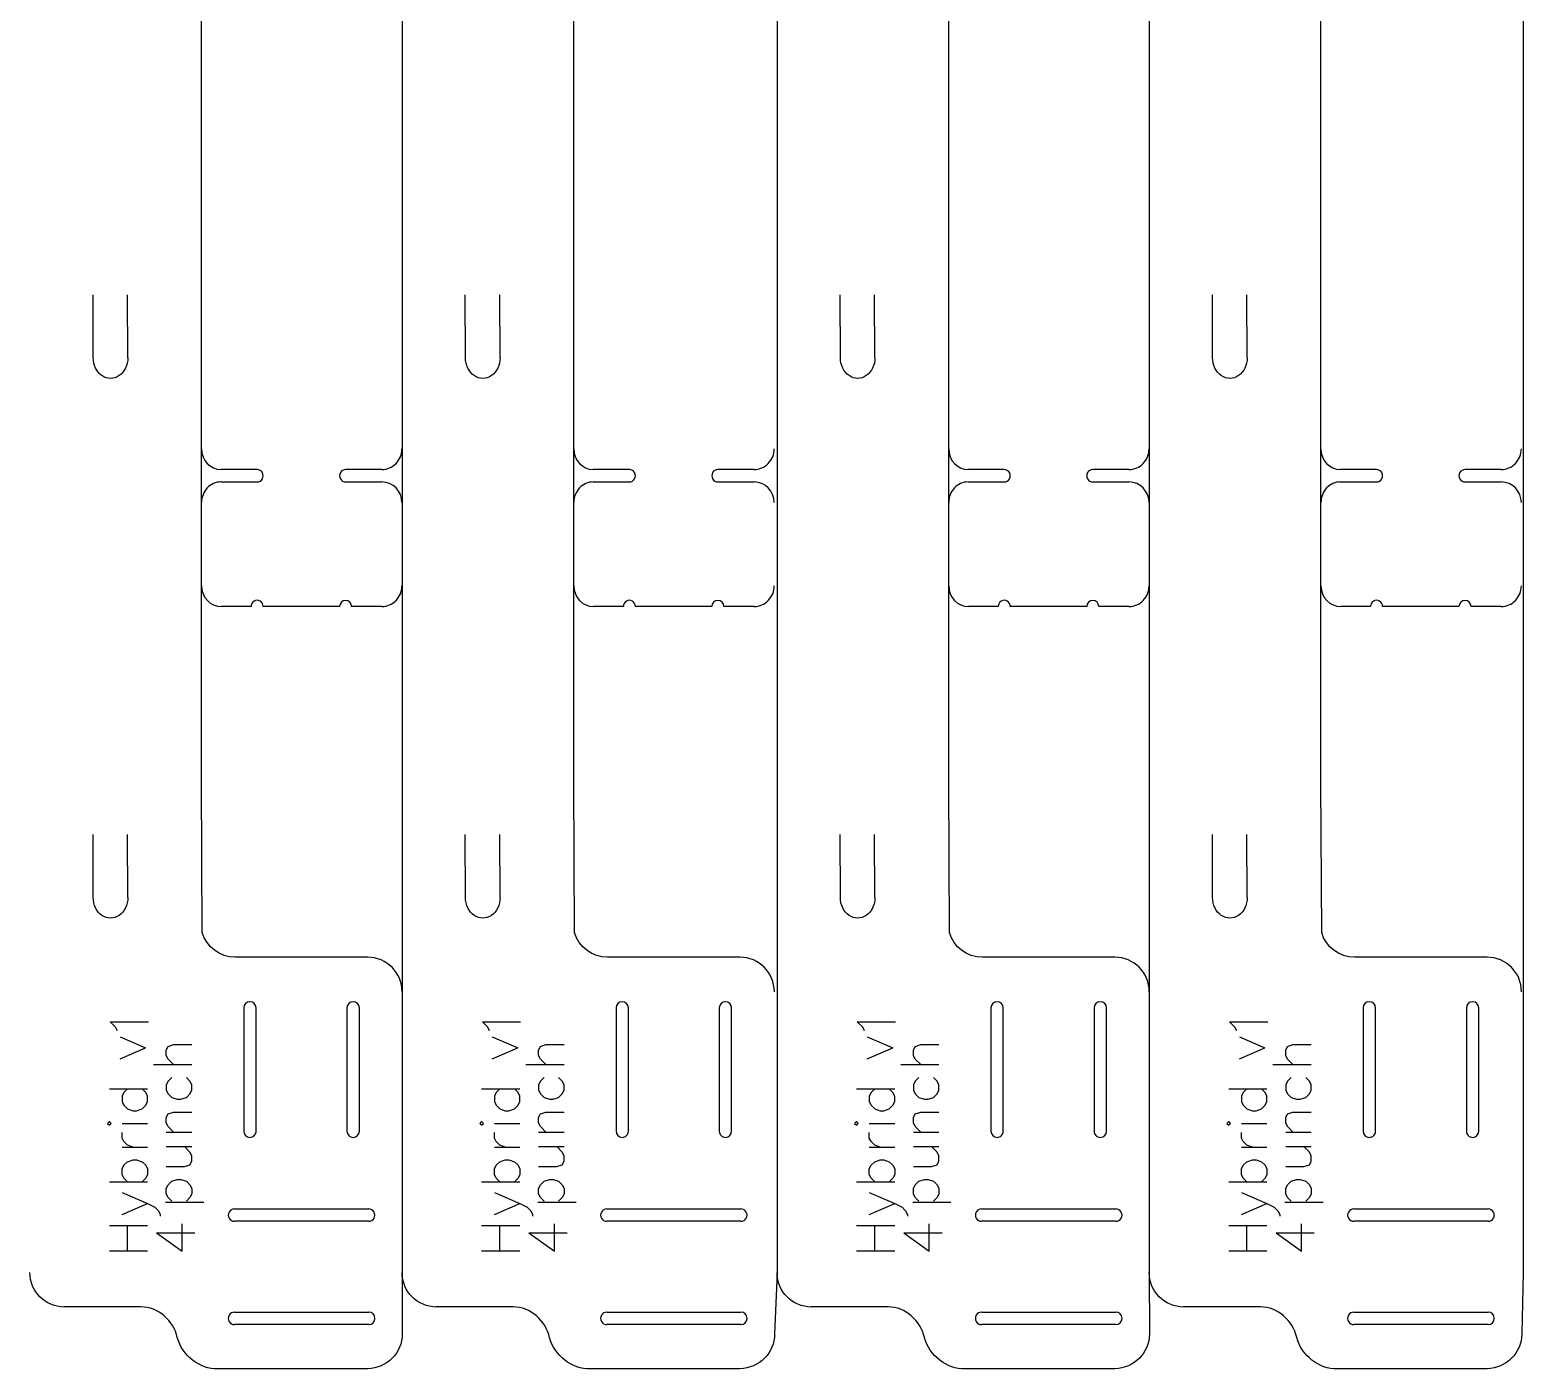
# Model space of a CAD drawing. Extents: x 7 to 1091, y 28 to 643.
# Drawn here: x 549.2 to 766.1, y 253.7 to 448.2 of the extents above; entities that cross this region are included whole.
import ezdxf

# ---------------------------------------------------------------- set-up
doc = ezdxf.new("R2010")
doc.units = 0
doc.layers.add('Layer_1', color=7, linetype='CONTINUOUS')

msp = doc.modelspace()

# ---------------------------------------------------------------- linework, layer by layer
at = {"layer": 'Layer_1', "color": 7}
for p, q in [((574.123767, 338.877115), (574.123767, 589.063336)), ((628.205447, 338.877115), (628.205447, 589.063336)), ((682.666884, 338.877109), (682.666884, 589.063336)), ((736.748564, 338.877112), (736.748564, 589.063336)), ((603.261112, 464.129938), (603.261112, 276.181843)), ((657.722549, 464.129933), (657.722549, 276.18184)), ((711.804229, 464.129933), (711.804229, 276.18184)), ((766.119219, 464.129936), (766.119219, 276.18184)), ((582.193453, 384.341236), (576.932954, 384.341236)), ((600.312807, 384.341236), (595.052335, 384.341236)), ((636.275133, 384.341236), (631.014634, 384.341236)), ((654.394488, 384.341236), (649.134015, 384.341236)), ((690.736569, 384.341231), (685.476071, 384.341231)), ((708.855924, 384.341231), (703.595452, 384.341231)), ((744.818249, 384.341233), (739.557751, 384.341233)), ((762.937604, 384.341233), (757.677132, 384.341233)), ((576.932954, 382.540958), (582.193453, 382.540958)), ((595.052335, 382.540958), (600.312807, 382.540958)), ((631.014634, 382.540958), (636.275133, 382.540958)), ((649.134015, 382.540958), (654.394487, 382.540958)), ((685.476071, 382.540953), (690.736569, 382.540953)), ((703.595452, 382.540953), (708.855924, 382.540953)), ((739.557751, 382.540955), (744.818249, 382.540955)), ((757.677132, 382.540955), (762.937604, 382.540955)), ((581.317656, 364.437293), (576.999523, 364.437293)), ((594.175612, 364.438246), (583.070176, 364.438246)), ((600.312807, 364.438246), (595.929085, 364.438246)), ((635.399336, 364.437293), (631.081203, 364.437293)), ((648.257292, 364.438246), (637.151856, 364.438246)), ((654.394488, 364.438246), (650.010765, 364.438246)), ((689.860772, 364.437288), (685.54264, 364.437288)), ((702.718728, 364.43824), (691.613293, 364.43824)), ((708.855924, 364.43824), (704.472201, 364.43824)), ((743.942452, 364.437291), (739.62432, 364.437291)), ((756.800408, 364.438243), (745.694973, 364.438243)), ((762.937604, 364.438243), (758.553881, 364.438243)), ((574.235024, 316.997765), (574.123767, 338.877115)), ((628.316704, 316.997765), (628.205447, 338.877115)), ((682.778141, 316.997761), (682.666884, 338.877109)), ((736.859821, 316.997762), (736.748564, 338.877112)), ((598.255831, 313.484072), (579.022289, 313.484072)), ((652.337511, 313.484072), (633.103969, 313.484072)), ((706.798947, 313.484068), (687.565406, 313.484068)), ((760.880627, 313.484069), (741.647086, 313.484069)), ((603.261112, 276.181843), (603.261112, 267.675144)), ((657.722549, 276.18184), (657.722549, 267.675141)), ((711.804229, 276.18184), (711.804229, 267.675141)), ((766.119219, 276.18184), (766.119219, 267.675141)), ((603.261112, 267.675144), (603.290614, 258.780037)), ((657.722549, 267.675141), (657.372294, 258.780037)), ((711.804229, 267.675141), (711.83373, 258.780035)), ((766.119219, 267.675141), (765.91541, 258.780035)), ((565.318434, 262.678355), (554.128966, 262.681001)), ((619.400114, 262.678355), (608.210646, 262.681001)), ((673.86155, 262.678353), (662.672083, 262.680999)), ((727.94323, 262.678353), (716.753763, 262.680999)), ((598.247735, 253.718085), (576.491021, 253.674085)), ((652.329415, 253.718085), (630.572701, 253.674085)), ((706.790851, 253.718079), (685.034137, 253.674079)), ((760.872531, 253.718082), (739.115817, 253.674082))]:
    msp.add_line(p, q, dxfattribs=at)
at = {"layer": 'Layer_1', "color": 1}
for p, q in [((558.383572, 400.589801), (558.360024, 409.715122)), ((563.413275, 400.589404), (563.366523, 409.714116)), ((612.465252, 400.589801), (612.441704, 409.715122)), ((617.494955, 400.589404), (617.448203, 409.714116)), ((666.926689, 400.589796), (666.903141, 409.715116)), ((671.956391, 400.589399), (671.90964, 409.714111)), ((721.008369, 400.589796), (720.984821, 409.715116)), ((726.038071, 400.589399), (725.99132, 409.714111)), ((558.383572, 322.177301), (558.360024, 331.302623)), ((563.413275, 322.176904), (563.366523, 331.301617)), ((612.465252, 322.177301), (612.441704, 331.302623)), ((617.494955, 322.176904), (617.448203, 331.301617)), ((666.926689, 322.177298), (666.903141, 331.302618)), ((671.956391, 322.176901), (671.90964, 331.301612)), ((721.008369, 322.177298), (720.984821, 331.302618)), ((726.038071, 322.176901), (725.99132, 331.301612)), ((580.251755, 306.11434), (580.251755, 288.214325)), ((581.151735, 307.014321), (581.151735, 307.014321)), ((582.051742, 288.214325), (582.051742, 306.11434)), ((595.251752, 306.11434), (595.251752, 288.214325)), ((596.151758, 307.014321), (596.151758, 307.014321)), ((597.051739, 288.214325), (597.051739, 306.11434)), ((634.333435, 306.11434), (634.333435, 288.214325)), ((635.233415, 307.014321), (635.233415, 307.014321)), ((636.133422, 288.214325), (636.133422, 306.11434)), ((649.333432, 306.11434), (649.333432, 288.214325)), ((650.233438, 307.014321), (650.233438, 307.014321)), ((651.133419, 288.214325), (651.133419, 306.11434)), ((688.794872, 306.114338), (688.794872, 288.214323)), ((689.694852, 307.014318), (689.694852, 307.014318)), ((690.594859, 288.214323), (690.594859, 306.114338)), ((703.794868, 306.114338), (703.794868, 288.214323)), ((704.694875, 307.014318), (704.694875, 307.014318)), ((705.594855, 288.214323), (705.594855, 306.114338)), ((742.876552, 306.114338), (742.876552, 288.214323)), ((743.776532, 307.014318), (743.776532, 307.014318)), ((744.676539, 288.214323), (744.676539, 306.114338)), ((757.876548, 306.114338), (757.876548, 288.214323)), ((758.776555, 307.014318), (758.776555, 307.014318)), ((759.676535, 288.214323), (759.676535, 306.114338)), ((581.151735, 287.314319), (581.151735, 287.314319)), ((596.151758, 287.314319), (596.151758, 287.314319)), ((635.233415, 287.314319), (635.233415, 287.314319)), ((650.233438, 287.314319), (650.233438, 287.314319)), ((689.694852, 287.314316), (689.694852, 287.314316)), ((704.694875, 287.314316), (704.694875, 287.314316)), ((743.776532, 287.314316), (743.776532, 287.314316)), ((758.776555, 287.314316), (758.776555, 287.314316)), ((578.901745, 276.927438), (598.401749, 276.927438)), ((632.983425, 276.927438), (652.483429, 276.927438)), ((687.444862, 276.927436), (706.944865, 276.927436)), ((741.526542, 276.927436), (761.026545, 276.927436)), ((598.401749, 275.127425), (578.901745, 275.127425)), ((652.483429, 275.127425), (632.983425, 275.127425)), ((706.944865, 275.127422), (687.444862, 275.127422)), ((761.026545, 275.127422), (741.526542, 275.127422)), ((578.901745, 261.927441), (598.401749, 261.927441)), ((632.983425, 261.927441), (652.483429, 261.927441)), ((687.444862, 261.927439), (706.944865, 261.927439)), ((741.526542, 261.927439), (761.026545, 261.927439)), ((598.401749, 260.127428), (578.901745, 260.127428)), ((652.483429, 260.127428), (632.983425, 260.127428)), ((706.944865, 260.127425), (687.444862, 260.127425)), ((761.026545, 260.127425), (741.526542, 260.127425))]:
    msp.add_line(p, q, dxfattribs=at)
at = {"layer": 'Layer_1', "color": 5}
for p, q in [((561.630169, 303.314572), (560.836419, 304.108322)), ((560.836419, 304.108322), (566.392669, 304.108322)), ((615.711849, 303.314572), (614.918099, 304.108322)), ((614.918099, 304.108322), (620.474349, 304.108322)), ((670.173285, 303.31457), (669.379535, 304.10832)), ((669.379535, 304.10832), (674.935785, 304.10832)), ((724.254965, 303.31457), (723.461215, 304.10832)), ((723.461215, 304.10832), (729.017465, 304.10832)), ((561.894752, 302.785406), (561.630169, 303.314572)), ((562.281837, 301.923129), (565.986004, 300.335629)), ((615.976432, 302.785406), (615.711849, 303.314572)), ((616.363517, 301.923129), (620.067684, 300.335629)), ((670.437868, 302.785403), (670.173285, 303.31457)), ((670.824954, 301.923126), (674.52912, 300.335626)), ((724.519548, 302.785403), (724.254965, 303.31457)), ((724.906634, 301.923126), (728.6108, 300.335626)), ((562.281837, 298.748129), (565.986004, 300.335629)), ((569.001407, 300.000851), (569.265991, 300.530018)), ((569.001407, 299.207101), (569.001407, 300.000851)), ((569.265991, 300.530018), (570.059741, 300.794601)), ((570.059741, 300.794601), (572.705574, 300.794601)), ((616.363517, 298.748129), (620.067684, 300.335629)), ((623.083087, 300.000851), (623.347671, 300.530018)), ((623.083087, 299.207101), (623.083087, 300.000851)), ((623.347671, 300.530018), (624.141421, 300.794601)), ((624.141421, 300.794601), (626.787254, 300.794601)), ((670.824954, 298.748126), (674.52912, 300.335626)), ((677.544524, 300.000849), (677.809107, 300.530015)), ((677.544524, 299.207099), (677.544524, 300.000849)), ((677.809107, 300.530015), (678.602857, 300.794599)), ((678.602857, 300.794599), (681.24869, 300.794599)), ((724.906634, 298.748126), (728.6108, 300.335626)), ((731.626204, 300.000849), (731.890787, 300.530015)), ((731.626204, 299.207099), (731.626204, 300.000849)), ((731.890787, 300.530015), (732.684537, 300.794599)), ((732.684537, 300.794599), (735.33037, 300.794599)), ((567.149324, 297.884185), (572.705574, 297.884185)), ((569.265991, 298.677935), (569.001407, 299.207101)), ((570.059741, 297.884185), (569.265991, 298.677935)), ((621.231004, 297.884185), (626.787254, 297.884185)), ((623.347671, 298.677935), (623.083087, 299.207101)), ((624.141421, 297.884185), (623.347671, 298.677935)), ((675.69244, 297.884182), (681.24869, 297.884182)), ((677.809107, 298.677932), (677.544524, 299.207099)), ((678.602857, 297.884182), (677.809107, 298.677932)), ((729.77412, 297.884182), (735.33037, 297.884182)), ((731.890787, 298.677932), (731.626204, 299.207099)), ((732.684537, 297.884182), (731.890787, 298.677932)), ((569.265991, 295.502935), (569.001407, 294.973768)), ((569.795157, 296.032101), (569.265991, 295.502935)), ((572.440991, 295.502935), (571.911824, 296.032101)), ((572.705574, 294.973768), (572.440991, 295.502935)), ((623.347671, 295.502935), (623.083087, 294.973768)), ((623.876837, 296.032101), (623.347671, 295.502935)), ((626.522671, 295.502935), (625.993504, 296.032101)), ((626.787254, 294.973768), (626.522671, 295.502935)), ((677.809107, 295.502932), (677.544524, 294.973765)), ((678.338274, 296.032099), (677.809107, 295.502932)), ((680.984107, 295.502932), (680.45494, 296.032099)), ((681.24869, 294.973765), (680.984107, 295.502932)), ((731.890787, 295.502932), (731.626204, 294.973765)), ((732.419954, 296.032099), (731.890787, 295.502932)), ((735.065787, 295.502932), (734.53662, 296.032099)), ((735.33037, 294.973765), (735.065787, 295.502932)), ((560.725188, 294.37192), (566.281438, 294.37192)), ((562.841854, 293.842754), (562.577271, 293.313587)), ((562.577271, 293.313587), (562.577271, 292.519837)), ((563.371021, 294.37192), (562.841854, 293.842754)), ((566.016854, 293.842754), (565.487688, 294.37192)), ((566.281438, 293.313587), (566.016854, 293.842754)), ((566.281438, 292.519837), (566.281438, 293.313587)), ((569.001407, 294.973768), (569.001407, 294.180018)), ((569.001407, 294.180018), (569.265991, 293.650851)), ((569.265991, 293.650851), (569.795157, 293.121685)), ((569.795157, 293.121685), (570.588907, 292.857101)), ((571.118074, 292.857101), (571.911824, 293.121685)), ((571.911824, 293.121685), (572.440991, 293.650851)), ((572.440991, 293.650851), (572.705574, 294.180018)), ((572.705574, 294.180018), (572.705574, 294.973768)), ((614.806868, 294.37192), (620.363118, 294.37192)), ((616.923534, 293.842754), (616.658951, 293.313587)), ((616.658951, 293.313587), (616.658951, 292.519837)), ((617.452701, 294.37192), (616.923534, 293.842754)), ((620.098534, 293.842754), (619.569368, 294.37192)), ((620.363118, 293.313587), (620.098534, 293.842754)), ((620.363118, 292.519837), (620.363118, 293.313587)), ((623.083087, 294.973768), (623.083087, 294.180018)), ((623.083087, 294.180018), (623.347671, 293.650851)), ((623.347671, 293.650851), (623.876837, 293.121685)), ((623.876837, 293.121685), (624.670587, 292.857101)), ((625.199754, 292.857101), (625.993504, 293.121685)), ((625.993504, 293.121685), (626.522671, 293.650851)), ((626.522671, 293.650851), (626.787254, 294.180018)), ((626.787254, 294.180018), (626.787254, 294.973768)), ((669.268304, 294.371918), (674.824554, 294.371918)), ((671.384971, 293.842751), (671.120387, 293.313584)), ((671.120387, 293.313584), (671.120387, 292.519834)), ((671.914138, 294.371918), (671.384971, 293.842751)), ((674.559971, 293.842751), (674.030804, 294.371918)), ((674.824554, 293.313584), (674.559971, 293.842751)), ((674.824554, 292.519834), (674.824554, 293.313584)), ((677.544524, 294.973765), (677.544524, 294.180015)), ((677.544524, 294.180015), (677.809107, 293.650849)), ((677.809107, 293.650849), (678.338274, 293.121682)), ((678.338274, 293.121682), (679.132024, 292.857099)), ((679.66119, 292.857099), (680.45494, 293.121682)), ((680.45494, 293.121682), (680.984107, 293.650849)), ((680.984107, 293.650849), (681.24869, 294.180015)), ((681.24869, 294.180015), (681.24869, 294.973765)), ((723.349984, 294.371918), (728.906234, 294.371918)), ((725.466651, 293.842751), (725.202068, 293.313584)), ((725.202068, 293.313584), (725.202068, 292.519834)), ((725.995818, 294.371918), (725.466651, 293.842751)), ((728.641651, 293.842751), (728.112484, 294.371918)), ((728.906234, 293.313584), (728.641651, 293.842751)), ((728.906234, 292.519834), (728.906234, 293.313584)), ((731.626204, 294.973765), (731.626204, 294.180015)), ((731.626204, 294.180015), (731.890787, 293.650849)), ((731.890787, 293.650849), (732.419954, 293.121682)), ((732.419954, 293.121682), (733.213704, 292.857099)), ((733.74287, 292.857099), (734.53662, 293.121682)), ((734.53662, 293.121682), (735.065787, 293.650849)), ((735.065787, 293.650849), (735.33037, 294.180015)), ((735.33037, 294.180015), (735.33037, 294.973765)), ((562.577271, 292.519837), (562.841854, 291.99067)), ((562.841854, 291.99067), (563.371021, 291.461504)), ((563.371021, 291.461504), (564.164771, 291.19692)), ((564.164771, 291.19692), (564.693938, 291.19692)), ((564.693938, 291.19692), (565.487688, 291.461504)), ((565.487688, 291.461504), (566.016854, 291.99067)), ((566.016854, 291.99067), (566.281438, 292.519837)), ((569.001407, 290.211268), (569.265991, 290.740435)), ((569.265991, 290.740435), (570.059741, 291.005018)), ((570.059741, 291.005018), (572.705574, 291.005018)), ((570.588907, 292.857101), (571.118074, 292.857101)), ((616.658951, 292.519837), (616.923534, 291.99067)), ((616.923534, 291.99067), (617.452701, 291.461504)), ((617.452701, 291.461504), (618.246451, 291.19692)), ((618.246451, 291.19692), (618.775618, 291.19692)), ((618.775618, 291.19692), (619.569368, 291.461504)), ((619.569368, 291.461504), (620.098534, 291.99067)), ((620.098534, 291.99067), (620.363118, 292.519837)), ((623.083087, 290.211268), (623.347671, 290.740435)), ((623.347671, 290.740435), (624.141421, 291.005018)), ((624.141421, 291.005018), (626.787254, 291.005018)), ((624.670587, 292.857101), (625.199754, 292.857101)), ((671.120387, 292.519834), (671.384971, 291.990668)), ((671.384971, 291.990668), (671.914138, 291.461501)), ((671.914138, 291.461501), (672.707887, 291.196918)), ((672.707887, 291.196918), (673.237054, 291.196918)), ((673.237054, 291.196918), (674.030804, 291.461501)), ((674.030804, 291.461501), (674.559971, 291.990668)), ((674.559971, 291.990668), (674.824554, 292.519834)), ((677.544524, 290.211265), (677.809107, 290.740432)), ((677.809107, 290.740432), (678.602857, 291.005015)), ((678.602857, 291.005015), (681.24869, 291.005015)), ((679.132024, 292.857099), (679.66119, 292.857099)), ((725.202068, 292.519834), (725.466651, 291.990668)), ((725.466651, 291.990668), (725.995818, 291.461501)), ((725.995818, 291.461501), (726.789568, 291.196918)), ((726.789568, 291.196918), (727.318734, 291.196918)), ((727.318734, 291.196918), (728.112484, 291.461501)), ((728.112484, 291.461501), (728.641651, 291.990668)), ((728.641651, 291.990668), (728.906234, 292.519834)), ((731.626204, 290.211265), (731.890787, 290.740432)), ((731.890787, 290.740432), (732.684537, 291.005015)), ((732.684537, 291.005015), (735.33037, 291.005015)), ((733.213704, 292.857099), (733.74287, 292.857099)), ((560.725188, 289.60942), (560.460604, 289.344837)), ((560.460604, 289.344837), (560.725188, 289.080254)), ((560.989771, 289.344837), (560.725188, 289.60942)), ((560.725188, 289.080254), (560.989771, 289.344837)), ((562.577271, 289.344837), (566.281438, 289.344837)), ((569.001407, 289.417518), (569.001407, 290.211268)), ((569.265991, 288.888351), (569.001407, 289.417518)), ((570.059741, 288.094601), (569.265991, 288.888351)), ((614.806868, 289.60942), (614.542284, 289.344837)), ((614.542284, 289.344837), (614.806868, 289.080254)), ((615.071451, 289.344837), (614.806868, 289.60942)), ((614.806868, 289.080254), (615.071451, 289.344837)), ((616.658951, 289.344837), (620.363118, 289.344837)), ((623.083087, 289.417518), (623.083087, 290.211268)), ((623.347671, 288.888351), (623.083087, 289.417518)), ((624.141421, 288.094601), (623.347671, 288.888351)), ((669.268304, 289.609418), (669.003721, 289.344834)), ((669.003721, 289.344834), (669.268304, 289.080251)), ((669.532888, 289.344834), (669.268304, 289.609418)), ((669.268304, 289.080251), (669.532888, 289.344834)), ((671.120387, 289.344834), (674.824554, 289.344834)), ((677.544524, 289.417515), (677.544524, 290.211265)), ((677.809107, 288.888349), (677.544524, 289.417515)), ((678.602857, 288.094599), (677.809107, 288.888349)), ((723.349984, 289.609418), (723.085401, 289.344834)), ((723.085401, 289.344834), (723.349984, 289.080251)), ((723.614568, 289.344834), (723.349984, 289.609418)), ((723.349984, 289.080251), (723.614568, 289.344834)), ((725.202068, 289.344834), (728.906234, 289.344834)), ((731.626204, 289.417515), (731.626204, 290.211265)), ((731.890787, 288.888349), (731.626204, 289.417515)), ((732.684537, 288.094599), (731.890787, 288.888349)), ((562.577271, 287.22817), (562.577271, 288.02192)), ((562.841854, 286.699004), (562.577271, 287.22817)), ((563.371021, 286.169837), (562.841854, 286.699004)), ((569.001407, 288.094601), (572.705574, 288.094601)), ((616.658951, 287.22817), (616.658951, 288.02192)), ((616.923534, 286.699004), (616.658951, 287.22817)), ((617.452701, 286.169837), (616.923534, 286.699004)), ((623.083087, 288.094601), (626.787254, 288.094601)), ((671.120387, 287.228168), (671.120387, 288.021918)), ((671.384971, 286.699001), (671.120387, 287.228168)), ((671.914138, 286.169834), (671.384971, 286.699001)), ((677.544524, 288.094599), (681.24869, 288.094599)), ((725.202068, 287.228168), (725.202068, 288.021918)), ((725.466651, 286.699001), (725.202068, 287.228168)), ((725.995818, 286.169834), (725.466651, 286.699001)), ((731.626204, 288.094599), (735.33037, 288.094599)), ((562.577271, 285.905254), (566.281438, 285.905254)), ((564.164771, 285.905254), (563.371021, 286.169837)), ((569.001407, 285.977935), (572.705574, 285.977935)), ((572.440991, 285.184185), (571.647241, 285.977935)), ((572.705574, 284.655018), (572.440991, 285.184185)), ((572.705574, 283.861268), (572.705574, 284.655018)), ((616.658951, 285.905254), (620.363118, 285.905254)), ((618.246451, 285.905254), (617.452701, 286.169837)), ((623.083087, 285.977935), (626.787254, 285.977935)), ((626.522671, 285.184185), (625.728921, 285.977935)), ((626.787254, 284.655018), (626.522671, 285.184185)), ((626.787254, 283.861268), (626.787254, 284.655018)), ((671.120387, 285.905251), (674.824554, 285.905251)), ((672.707887, 285.905251), (671.914138, 286.169834)), ((677.544524, 285.977932), (681.24869, 285.977932)), ((680.984107, 285.184182), (680.190357, 285.977932)), ((681.24869, 284.655015), (680.984107, 285.184182)), ((681.24869, 283.861265), (681.24869, 284.655015)), ((725.202068, 285.905251), (728.906234, 285.905251)), ((726.789568, 285.905251), (725.995818, 286.169834)), ((731.626204, 285.977932), (735.33037, 285.977932)), ((735.065787, 285.184182), (734.272037, 285.977932)), ((735.33037, 284.655015), (735.065787, 285.184182)), ((735.33037, 283.861265), (735.33037, 284.655015)), ((562.577271, 282.730254), (562.841854, 283.25942)), ((562.577271, 281.936504), (562.577271, 282.730254)), ((562.841854, 283.25942), (563.371021, 283.788587)), ((563.371021, 283.788587), (564.164771, 284.05317)), ((564.164771, 284.05317), (564.693938, 284.05317)), ((564.693938, 284.05317), (565.487688, 283.788587)), ((565.487688, 283.788587), (566.016854, 283.25942)), ((566.016854, 283.25942), (566.281438, 282.730254)), ((566.281438, 282.730254), (566.281438, 281.936504)), ((569.001407, 283.067518), (571.647241, 283.067518)), ((571.647241, 283.067518), (572.440991, 283.332101)), ((572.440991, 283.332101), (572.705574, 283.861268)), ((616.658951, 282.730254), (616.923534, 283.25942)), ((616.658951, 281.936504), (616.658951, 282.730254)), ((616.923534, 283.25942), (617.452701, 283.788587)), ((617.452701, 283.788587), (618.246451, 284.05317)), ((618.246451, 284.05317), (618.775618, 284.05317)), ((618.775618, 284.05317), (619.569368, 283.788587)), ((619.569368, 283.788587), (620.098534, 283.25942)), ((620.098534, 283.25942), (620.363118, 282.730254)), ((620.363118, 282.730254), (620.363118, 281.936504)), ((623.083087, 283.067518), (625.728921, 283.067518)), ((625.728921, 283.067518), (626.522671, 283.332101)), ((626.522671, 283.332101), (626.787254, 283.861268)), ((671.120387, 282.730251), (671.384971, 283.259418)), ((671.120387, 281.936501), (671.120387, 282.730251)), ((671.384971, 283.259418), (671.914138, 283.788584)), ((671.914138, 283.788584), (672.707887, 284.053168)), ((672.707887, 284.053168), (673.237054, 284.053168)), ((673.237054, 284.053168), (674.030804, 283.788584)), ((674.030804, 283.788584), (674.559971, 283.259418)), ((674.559971, 283.259418), (674.824554, 282.730251)), ((674.824554, 282.730251), (674.824554, 281.936501)), ((677.544524, 283.067515), (680.190357, 283.067515)), ((680.190357, 283.067515), (680.984107, 283.332099)), ((680.984107, 283.332099), (681.24869, 283.861265)), ((725.202068, 282.730251), (725.466651, 283.259418)), ((725.202068, 281.936501), (725.202068, 282.730251)), ((725.466651, 283.259418), (725.995818, 283.788584)), ((725.995818, 283.788584), (726.789568, 284.053168)), ((726.789568, 284.053168), (727.318734, 284.053168)), ((727.318734, 284.053168), (728.112484, 283.788584)), ((728.112484, 283.788584), (728.641651, 283.259418)), ((728.641651, 283.259418), (728.906234, 282.730251)), ((728.906234, 282.730251), (728.906234, 281.936501)), ((731.626204, 283.067515), (734.272037, 283.067515)), ((734.272037, 283.067515), (735.065787, 283.332099)), ((735.065787, 283.332099), (735.33037, 283.861265)), ((560.725188, 280.87817), (566.281438, 280.87817)), ((562.841854, 281.407337), (562.577271, 281.936504)), ((563.371021, 280.87817), (562.841854, 281.407337)), ((566.016854, 281.407337), (565.487688, 280.87817)), ((566.281438, 281.936504), (566.016854, 281.407337)), ((569.001407, 279.892518), (569.265991, 280.421685)), ((569.001407, 279.098768), (569.001407, 279.892518)), ((569.265991, 280.421685), (569.795157, 280.950851)), ((569.795157, 280.950851), (570.588907, 281.215435)), ((570.588907, 281.215435), (571.118074, 281.215435)), ((571.118074, 281.215435), (571.911824, 280.950851)), ((571.911824, 280.950851), (572.440991, 280.421685)), ((572.440991, 280.421685), (572.705574, 279.892518)), ((572.705574, 279.892518), (572.705574, 279.098768)), ((614.806868, 280.87817), (620.363118, 280.87817)), ((616.923534, 281.407337), (616.658951, 281.936504)), ((617.452701, 280.87817), (616.923534, 281.407337)), ((620.098534, 281.407337), (619.569368, 280.87817)), ((620.363118, 281.936504), (620.098534, 281.407337)), ((623.083087, 279.892518), (623.347671, 280.421685)), ((623.083087, 279.098768), (623.083087, 279.892518)), ((623.347671, 280.421685), (623.876837, 280.950851)), ((623.876837, 280.950851), (624.670587, 281.215435)), ((624.670587, 281.215435), (625.199754, 281.215435)), ((625.199754, 281.215435), (625.993504, 280.950851)), ((625.993504, 280.950851), (626.522671, 280.421685)), ((626.522671, 280.421685), (626.787254, 279.892518)), ((626.787254, 279.892518), (626.787254, 279.098768)), ((669.268304, 280.878168), (674.824554, 280.878168)), ((671.384971, 281.407334), (671.120387, 281.936501)), ((671.914138, 280.878168), (671.384971, 281.407334)), ((674.559971, 281.407334), (674.030804, 280.878168)), ((674.824554, 281.936501), (674.559971, 281.407334)), ((677.544524, 279.892515), (677.809107, 280.421682)), ((677.544524, 279.098765), (677.544524, 279.892515)), ((677.809107, 280.421682), (678.338274, 280.950849)), ((678.338274, 280.950849), (679.132024, 281.215432)), ((679.132024, 281.215432), (679.66119, 281.215432)), ((679.66119, 281.215432), (680.45494, 280.950849)), ((680.45494, 280.950849), (680.984107, 280.421682)), ((680.984107, 280.421682), (681.24869, 279.892515)), ((681.24869, 279.892515), (681.24869, 279.098765)), ((723.349984, 280.878168), (728.906234, 280.878168)), ((725.466651, 281.407334), (725.202068, 281.936501)), ((725.995818, 280.878168), (725.466651, 281.407334)), ((728.641651, 281.407334), (728.112484, 280.878168)), ((728.906234, 281.936501), (728.641651, 281.407334)), ((731.626204, 279.892515), (731.890787, 280.421682)), ((731.626204, 279.098765), (731.626204, 279.892515)), ((731.890787, 280.421682), (732.419954, 280.950849)), ((732.419954, 280.950849), (733.213704, 281.215432)), ((733.213704, 281.215432), (733.74287, 281.215432)), ((733.74287, 281.215432), (734.53662, 280.950849)), ((734.53662, 280.950849), (735.065787, 280.421682)), ((735.065787, 280.421682), (735.33037, 279.892515)), ((735.33037, 279.892515), (735.33037, 279.098765)), ((562.577271, 279.29067), (566.281438, 277.70317)), ((562.577271, 276.11567), (566.281438, 277.70317)), ((566.281438, 277.70317), (567.339771, 277.174004)), ((568.890176, 277.929177), (574.446426, 277.929177)), ((569.265991, 278.569601), (569.001407, 279.098768)), ((569.795157, 278.040435), (569.265991, 278.569601)), ((572.440991, 278.569601), (571.911824, 278.040435)), ((572.705574, 279.098768), (572.440991, 278.569601)), ((616.658951, 279.29067), (620.363118, 277.70317)), ((616.658951, 276.11567), (620.363118, 277.70317)), ((620.363118, 277.70317), (621.421451, 277.174004)), ((622.971856, 277.929177), (628.528106, 277.929177)), ((623.347671, 278.569601), (623.083087, 279.098768)), ((623.876837, 278.040435), (623.347671, 278.569601)), ((626.522671, 278.569601), (625.993504, 278.040435)), ((626.787254, 279.098768), (626.522671, 278.569601)), ((671.120387, 279.290668), (674.824554, 277.703168)), ((671.120387, 276.115668), (674.824554, 277.703168)), ((674.824554, 277.703168), (675.882888, 277.174001)), ((677.433293, 277.929175), (682.989543, 277.929175)), ((677.809107, 278.569599), (677.544524, 279.098765)), ((678.338274, 278.040432), (677.809107, 278.569599)), ((680.984107, 278.569599), (680.45494, 278.040432)), ((681.24869, 279.098765), (680.984107, 278.569599)), ((725.202068, 279.290668), (728.906234, 277.703168)), ((725.202068, 276.115668), (728.906234, 277.703168)), ((728.906234, 277.703168), (729.964568, 277.174001)), ((731.514973, 277.929175), (737.071223, 277.929175)), ((731.890787, 278.569599), (731.626204, 279.098765)), ((732.419954, 278.040432), (731.890787, 278.569599)), ((735.065787, 278.569599), (734.53662, 278.040432)), ((735.33037, 279.098765), (735.065787, 278.569599)), ((567.339771, 277.174004), (567.868938, 276.644837)), ((567.868938, 276.644837), (568.133521, 276.11567)), ((568.133521, 276.11567), (568.133521, 275.851087)), ((621.421451, 277.174004), (621.950618, 276.644837)), ((621.950618, 276.644837), (622.215201, 276.11567)), ((622.215201, 276.11567), (622.215201, 275.851087)), ((675.882888, 277.174001), (676.412054, 276.644834)), ((676.412054, 276.644834), (676.676637, 276.115668)), ((676.676637, 276.115668), (676.676637, 275.851084)), ((729.964568, 277.174001), (730.493734, 276.644834)), ((730.493734, 276.644834), (730.758318, 276.115668)), ((730.758318, 276.115668), (730.758318, 275.851084)), ((560.725188, 274.52817), (566.281438, 274.52817)), ((563.371021, 270.824004), (563.371021, 274.52817)), ((567.594274, 273.455073), (571.29844, 270.80924)), ((567.594274, 273.455073), (573.150524, 273.455073)), ((571.29844, 270.80924), (571.29844, 274.77799)), ((614.806868, 274.52817), (620.363118, 274.52817)), ((617.452701, 270.824004), (617.452701, 274.52817)), ((621.675954, 273.455073), (625.38012, 270.80924)), ((621.675954, 273.455073), (627.232204, 273.455073)), ((625.38012, 270.80924), (625.38012, 274.77799)), ((669.268304, 274.528168), (674.824554, 274.528168)), ((671.914138, 270.824001), (671.914138, 274.528168)), ((676.13739, 273.455071), (679.841557, 270.809237)), ((676.13739, 273.455071), (681.69364, 273.455071)), ((679.841557, 270.809237), (679.841557, 274.777987)), ((723.349984, 274.528168), (728.906234, 274.528168)), ((725.995818, 270.824001), (725.995818, 274.528168)), ((730.21907, 273.455071), (733.923237, 270.809237)), ((730.21907, 273.455071), (735.77532, 273.455071)), ((733.923237, 270.809237), (733.923237, 274.777987)), ((560.725188, 270.824004), (566.281438, 270.824004)), ((614.806868, 270.824004), (620.363118, 270.824004)), ((669.268304, 270.824001), (674.824554, 270.824001)), ((723.349984, 270.824001), (728.906234, 270.824001))]:
    msp.add_line(p, q, dxfattribs=at)
at = {"layer": 'Layer_1', "color": 1}
for points in [[(559.640846, 397.98736), (558.862733, 398.523802), (558.383572, 399.515222), (558.383572, 400.588134)], [(563.413275, 400.588108), (563.413275, 399.51517), (562.933929, 398.523802), (562.15579, 397.98736)], [(613.722526, 397.98736), (612.944413, 398.523802), (612.465252, 399.515222), (612.465252, 400.588134)], [(617.494955, 400.588108), (617.494955, 399.51517), (617.015609, 398.523802), (616.23747, 397.98736)], [(668.183962, 397.987354), (667.405849, 398.523797), (666.926689, 399.515217), (666.926689, 400.588129)], [(671.956391, 400.588103), (671.956391, 399.515164), (671.477046, 398.523797), (670.698906, 397.987354)], [(722.265642, 397.987354), (721.487529, 398.523797), (721.008369, 399.515217), (721.008369, 400.588129)], [(726.038071, 400.588103), (726.038071, 399.515164), (725.558726, 398.523797), (724.780586, 397.987354)], [(562.15579, 397.98736), (561.377677, 397.45089), (560.418985, 397.45089), (559.640846, 397.98736)], [(616.23747, 397.98736), (615.459357, 397.45089), (614.500665, 397.45089), (613.722526, 397.98736)], [(670.698906, 397.987354), (669.920793, 397.450885), (668.962102, 397.450885), (668.183962, 397.987354)], [(724.780586, 397.987354), (724.002473, 397.450885), (723.043782, 397.450885), (722.265642, 397.987354)], [(559.640846, 319.57486), (558.862706, 320.111302), (558.383572, 321.102723), (558.383572, 322.175634)], [(563.413275, 322.175582), (563.413275, 321.10267), (562.933929, 320.111302), (562.15579, 319.57486)], [(613.722526, 319.57486), (612.944386, 320.111302), (612.465252, 321.102723), (612.465252, 322.175634)], [(617.494955, 322.175582), (617.494955, 321.10267), (617.015609, 320.111302), (616.23747, 319.57486)], [(668.183962, 319.574856), (667.405823, 320.111299), (666.926689, 321.102719), (666.926689, 322.175631)], [(671.956391, 322.175578), (671.956391, 321.102666), (671.477046, 320.111299), (670.698906, 319.574856)], [(722.265642, 319.574856), (721.487503, 320.111299), (721.008369, 321.102719), (721.008369, 322.175631)], [(726.038071, 322.175578), (726.038071, 321.102666), (725.558726, 320.111299), (724.780586, 319.574856)], [(562.15579, 319.57486), (561.377677, 319.038391), (560.418985, 319.038391), (559.640846, 319.57486)], [(616.23747, 319.57486), (615.459357, 319.038391), (614.500665, 319.038391), (613.722526, 319.57486)], [(670.698906, 319.574856), (669.920793, 319.038387), (668.962102, 319.038387), (668.183962, 319.574856)], [(724.780586, 319.574856), (724.002473, 319.038387), (723.043782, 319.038387), (722.265642, 319.574856)], [(581.151735, 307.014321), (580.654689, 307.01431), (580.251755, 306.611381), (580.251755, 306.11434)], [(582.051742, 306.11434), (582.051716, 306.611392), (581.648782, 307.014323), (581.151735, 307.014321)], [(596.151758, 307.014321), (595.654712, 307.014323), (595.251752, 306.611392), (595.251752, 306.11434)], [(597.051739, 306.11434), (597.051712, 306.611381), (596.648778, 307.01431), (596.151758, 307.014321)], [(635.233415, 307.014321), (634.736369, 307.01431), (634.333435, 306.611381), (634.333435, 306.11434)], [(636.133422, 306.11434), (636.133396, 306.611392), (635.730462, 307.014323), (635.233415, 307.014321)], [(650.233438, 307.014321), (649.736392, 307.014323), (649.333432, 306.611392), (649.333432, 306.11434)], [(651.133419, 306.11434), (651.133392, 306.611381), (650.730458, 307.01431), (650.233438, 307.014321)], [(689.694852, 307.014318), (689.197806, 307.014307), (688.794872, 306.611379), (688.794872, 306.114338)], [(690.594859, 306.114338), (690.594832, 306.611389), (690.191898, 307.014321), (689.694852, 307.014318)], [(704.694875, 307.014318), (704.197829, 307.014321), (703.794868, 306.611389), (703.794868, 306.114338)], [(705.594855, 306.114338), (705.594829, 306.611379), (705.191895, 307.014307), (704.694875, 307.014318)], [(743.776532, 307.014318), (743.279486, 307.014307), (742.876552, 306.611379), (742.876552, 306.114338)], [(744.676539, 306.114338), (744.676512, 306.611389), (744.273578, 307.014321), (743.776532, 307.014318)], [(758.776555, 307.014318), (758.279509, 307.014321), (757.876548, 306.611389), (757.876548, 306.114338)], [(759.676535, 306.114338), (759.676509, 306.611379), (759.273575, 307.014307), (758.776555, 307.014318)], [(580.251755, 288.214325), (580.251755, 287.717274), (580.654689, 287.314329), (581.151735, 287.314319)], [(581.151735, 287.314319), (581.390416, 287.314316), (581.619334, 287.409137), (581.788138, 287.577923)], [(581.788138, 287.577923), (581.956915, 287.746706), (582.051742, 287.975629), (582.051742, 288.214325)], [(595.251752, 288.214325), (595.251752, 287.975629), (595.346552, 287.746706), (595.515356, 287.577923)], [(595.515356, 287.577923), (595.684134, 287.409137), (595.913051, 287.314316), (596.151758, 287.314319)], [(596.151758, 287.314319), (596.648805, 287.314329), (597.051739, 287.717274), (597.051739, 288.214325)], [(634.333435, 288.214325), (634.333435, 287.717274), (634.736369, 287.314329), (635.233415, 287.314319)], [(635.233415, 287.314319), (635.472096, 287.314316), (635.701014, 287.409137), (635.869818, 287.577923)], [(635.869818, 287.577923), (636.038595, 287.746706), (636.133422, 287.975629), (636.133422, 288.214325)], [(649.333432, 288.214325), (649.333432, 287.975629), (649.428232, 287.746706), (649.597036, 287.577923)], [(649.597036, 287.577923), (649.765814, 287.409137), (649.994731, 287.314316), (650.233438, 287.314319)], [(650.233438, 287.314319), (650.730485, 287.314329), (651.133419, 287.717274), (651.133419, 288.214325)], [(688.794872, 288.214323), (688.794872, 287.717271), (689.197806, 287.314327), (689.694852, 287.314316)], [(689.694852, 287.314316), (689.933532, 287.314313), (690.16245, 287.409135), (690.331254, 287.57792)], [(690.331254, 287.57792), (690.500032, 287.746703), (690.594859, 287.975626), (690.594859, 288.214323)], [(703.794868, 288.214323), (703.794868, 287.975626), (703.889668, 287.746703), (704.058472, 287.57792)], [(704.058473, 287.57792), (704.22725, 287.409135), (704.456168, 287.314313), (704.694875, 287.314316)], [(704.694875, 287.314316), (705.191921, 287.314327), (705.594855, 287.717271), (705.594855, 288.214323)], [(742.876552, 288.214323), (742.876552, 287.717271), (743.279486, 287.314327), (743.776532, 287.314316)], [(743.776532, 287.314316), (744.015212, 287.314313), (744.24413, 287.409135), (744.412934, 287.57792)], [(744.412934, 287.57792), (744.581712, 287.746703), (744.676539, 287.975626), (744.676539, 288.214323)], [(757.876548, 288.214323), (757.876548, 287.975626), (757.971348, 287.746703), (758.140152, 287.57792)], [(758.140152, 287.57792), (758.30893, 287.409135), (758.537848, 287.314313), (758.776555, 287.314316)], [(758.776555, 287.314316), (759.273601, 287.314327), (759.676535, 287.717271), (759.676535, 288.214323)], [(578.122309, 276.477435), (577.961548, 276.198972), (577.961548, 275.855892), (578.122309, 275.577428)], [(578.901745, 276.927438), (578.580197, 276.927438), (578.28307, 276.755898), (578.122309, 276.477435)], [(578.122309, 275.577428), (578.28307, 275.298965), (578.580197, 275.127425), (578.901745, 275.127425)], [(599.181158, 276.477435), (599.020397, 276.755898), (598.72327, 276.927438), (598.401749, 276.927438)], [(598.401749, 275.127425), (598.72327, 275.127425), (599.020397, 275.298965), (599.181158, 275.577428)], [(599.181158, 275.577428), (599.341945, 275.855892), (599.341945, 276.198972), (599.181158, 276.477435)], [(632.203989, 276.477435), (632.043228, 276.198972), (632.043228, 275.855892), (632.203989, 275.577428)], [(632.983425, 276.927438), (632.661877, 276.927438), (632.36475, 276.755898), (632.203989, 276.477435)], [(632.203989, 275.577428), (632.36475, 275.298965), (632.661877, 275.127425), (632.983425, 275.127425)], [(653.262838, 276.477435), (653.102077, 276.755898), (652.80495, 276.927438), (652.483429, 276.927438)], [(652.483429, 275.127425), (652.80495, 275.127425), (653.102077, 275.298965), (653.262838, 275.577428)], [(653.262838, 275.577428), (653.423625, 275.855892), (653.423625, 276.198972), (653.262838, 276.477435)], [(686.665426, 276.477432), (686.504665, 276.198969), (686.504665, 275.855889), (686.665426, 275.577426)], [(687.444862, 276.927436), (687.123314, 276.927436), (686.826186, 276.755896), (686.665426, 276.477432)], [(686.665426, 275.577426), (686.826186, 275.298962), (687.123314, 275.127422), (687.444862, 275.127422)], [(707.724275, 276.477432), (707.563514, 276.755896), (707.266387, 276.927436), (706.944865, 276.927436)], [(706.944865, 275.127422), (707.266387, 275.127422), (707.563514, 275.298962), (707.724275, 275.577426)], [(707.724275, 275.577426), (707.885062, 275.855889), (707.885062, 276.198969), (707.724275, 276.477432)], [(740.747106, 276.477432), (740.586345, 276.198969), (740.586345, 275.855889), (740.747106, 275.577426)], [(741.526542, 276.927436), (741.204994, 276.927436), (740.907866, 276.755896), (740.747106, 276.477432)], [(740.747106, 275.577426), (740.907866, 275.298962), (741.204994, 275.127422), (741.526542, 275.127422)], [(761.805955, 276.477432), (761.645194, 276.755896), (761.348067, 276.927436), (761.026545, 276.927436)], [(761.026545, 275.127422), (761.348067, 275.127422), (761.645194, 275.298962), (761.805955, 275.577426)], [(761.805955, 275.577426), (761.966742, 275.855889), (761.966742, 276.198969), (761.805955, 276.477432)], [(578.122309, 261.477438), (577.961548, 261.198975), (577.961548, 260.855895), (578.122309, 260.577431)], [(578.901745, 261.927441), (578.580197, 261.927441), (578.28307, 261.755901), (578.122309, 261.477438)], [(578.122309, 260.577431), (578.28307, 260.298968), (578.580197, 260.127428), (578.901745, 260.127428)], [(599.301755, 261.027435), (599.301755, 261.524494), (598.898795, 261.927441), (598.401749, 261.927441)], [(598.401749, 260.127428), (598.898795, 260.127428), (599.301755, 260.530375), (599.301755, 261.027435)], [(632.203989, 261.477438), (632.043228, 261.198975), (632.043228, 260.855895), (632.203989, 260.577431)], [(632.983425, 261.927441), (632.661877, 261.927441), (632.36475, 261.755901), (632.203989, 261.477438)], [(632.203989, 260.577431), (632.36475, 260.298968), (632.661877, 260.127428), (632.983425, 260.127428)], [(653.383435, 261.027435), (653.383435, 261.524494), (652.980475, 261.927441), (652.483429, 261.927441)], [(652.483429, 260.127428), (652.980475, 260.127428), (653.383435, 260.530375), (653.383435, 261.027435)], [(686.665426, 261.477435), (686.504665, 261.198972), (686.504665, 260.855892), (686.665426, 260.577429)], [(687.444862, 261.927439), (687.123314, 261.927439), (686.826186, 261.755899), (686.665426, 261.477435)], [(686.665426, 260.577429), (686.826186, 260.298965), (687.123314, 260.127425), (687.444862, 260.127425)], [(707.844872, 261.027432), (707.844872, 261.524492), (707.441911, 261.927439), (706.944865, 261.927439)], [(706.944865, 260.127425), (707.441911, 260.127425), (707.844872, 260.530373), (707.844872, 261.027432)], [(740.747106, 261.477435), (740.586345, 261.198972), (740.586345, 260.855892), (740.747106, 260.577429)], [(741.526542, 261.927439), (741.204994, 261.927439), (740.907866, 261.755899), (740.747106, 261.477435)], [(740.747106, 260.577429), (740.907866, 260.298965), (741.204994, 260.127425), (741.526542, 260.127425)], [(761.926552, 261.027432), (761.926552, 261.524492), (761.523591, 261.927439), (761.026545, 261.927439)], [(761.026545, 260.127425), (761.523591, 260.127425), (761.926552, 260.530373), (761.926552, 261.027432)]]:
    msp.add_open_spline(points, degree=3, dxfattribs=at)
at = {"layer": 'Layer_1', "color": 7}
for points in [[(574.119375, 387.344072), (574.119375, 385.685954), (575.380141, 384.341789), (576.935362, 384.341792)], [(602.379309, 385.220047), (602.927367, 385.782742), (603.235289, 386.545919), (603.235289, 387.34169)], [(628.201055, 387.344072), (628.201055, 385.685954), (629.461821, 384.341789), (631.017042, 384.341792)], [(656.460989, 385.220047), (657.009047, 385.782742), (657.316969, 386.545919), (657.316969, 387.34169)], [(682.662491, 387.344066), (682.662491, 385.685949), (683.923258, 384.341784), (685.478478, 384.341786)], [(710.922426, 385.220042), (711.470484, 385.782736), (711.778406, 386.545914), (711.778406, 387.341685)], [(736.744171, 387.344069), (736.744171, 385.685952), (738.004937, 384.341786), (739.560158, 384.341789)], [(765.004106, 385.220044), (765.552164, 385.782739), (765.860086, 386.545916), (765.860086, 387.341688)], [(582.952728, 383.891166), (582.796121, 384.16967), (582.506667, 384.341236), (582.193453, 384.341236)], [(595.052335, 384.341236), (594.739095, 384.341236), (594.449667, 384.16967), (594.293034, 383.891166)], [(600.312807, 384.341236), (601.087878, 384.341233), (601.831225, 384.657352), (602.379309, 385.220047)], [(637.034408, 383.891166), (636.877801, 384.16967), (636.588347, 384.341236), (636.275133, 384.341236)], [(649.134015, 384.341236), (648.820775, 384.341236), (648.531347, 384.16967), (648.374714, 383.891166)], [(654.394488, 384.341236), (655.169558, 384.341233), (655.912905, 384.657352), (656.460989, 385.220047)], [(691.495844, 383.891161), (691.339237, 384.169664), (691.049783, 384.341231), (690.736569, 384.341231)], [(703.595452, 384.341231), (703.282211, 384.341231), (702.992784, 384.169664), (702.83615, 383.891161)], [(708.855924, 384.341231), (709.630994, 384.341228), (710.374341, 384.657347), (710.922426, 385.220042)], [(745.577524, 383.891164), (745.420917, 384.169667), (745.131463, 384.341233), (744.818249, 384.341233)], [(757.677132, 384.341233), (757.363891, 384.341233), (757.074464, 384.169667), (756.91783, 383.891164)], [(762.937604, 384.341233), (763.712674, 384.341231), (764.456021, 384.65735), (765.004106, 385.220044)], [(576.935362, 382.540429), (576.188496, 382.540432), (575.472242, 382.224117), (574.944134, 381.661073)], [(582.193453, 382.540958), (582.506667, 382.540958), (582.796121, 382.712524), (582.952728, 382.991028)], [(582.952728, 382.991028), (583.109335, 383.269531), (583.109335, 383.612663), (582.952728, 383.891166)], [(594.293034, 383.891166), (594.136427, 383.612663), (594.136427, 383.269531), (594.293034, 382.991028)], [(594.293034, 382.991028), (594.449667, 382.712524), (594.739095, 382.540958), (595.052335, 382.540958)], [(603.235289, 379.54053), (603.235263, 381.197626), (601.926845, 382.540961), (600.312807, 382.540958)], [(631.017042, 382.540429), (630.270176, 382.540432), (629.553922, 382.224117), (629.025814, 381.661073)], [(636.275133, 382.540958), (636.588347, 382.540958), (636.877801, 382.712524), (637.034408, 382.991028)], [(637.034408, 382.991028), (637.191015, 383.269531), (637.191015, 383.612663), (637.034408, 383.891166)], [(648.374714, 383.891166), (648.218107, 383.612663), (648.218107, 383.269531), (648.374714, 382.991028)], [(648.374714, 382.991028), (648.531347, 382.712524), (648.820775, 382.540958), (649.134015, 382.540958)], [(657.316969, 379.54053), (657.316943, 381.197626), (656.008525, 382.540961), (654.394488, 382.540958)], [(685.478478, 382.540424), (684.731612, 382.540426), (684.015359, 382.224112), (683.487251, 381.661068)], [(690.736569, 382.540953), (691.049783, 382.540953), (691.339237, 382.712519), (691.495844, 382.991022)], [(691.495844, 382.991022), (691.652451, 383.269525), (691.652451, 383.612658), (691.495844, 383.891161)], [(702.83615, 383.891161), (702.679544, 383.612658), (702.679544, 383.269525), (702.83615, 382.991022)], [(702.83615, 382.991022), (702.992784, 382.712519), (703.282211, 382.540953), (703.595452, 382.540953)], [(711.778406, 379.540525), (711.778379, 381.197621), (710.469962, 382.540955), (708.855924, 382.540953)], [(739.560158, 382.540426), (738.813293, 382.540429), (738.097039, 382.224114), (737.568931, 381.66107)], [(744.818249, 382.540955), (745.131463, 382.540955), (745.420917, 382.712522), (745.577524, 382.991025)], [(745.577524, 382.991025), (745.734131, 383.269528), (745.734131, 383.612661), (745.577524, 383.891164)], [(756.91783, 383.891164), (756.761224, 383.612661), (756.761224, 383.269528), (756.91783, 382.991025)], [(756.91783, 382.991025), (757.074464, 382.712522), (757.363891, 382.540955), (757.677132, 382.540955)], [(765.860086, 379.540527), (765.860059, 381.197623), (764.551642, 382.540958), (762.937604, 382.540955)], [(574.944134, 381.661073), (574.416052, 381.098032), (574.119375, 380.334383), (574.119375, 379.538122)], [(629.025814, 381.661073), (628.497732, 381.098032), (628.201055, 380.334383), (628.201055, 379.538122)], [(683.487251, 381.661068), (682.959169, 381.098026), (682.662491, 380.334378), (682.662491, 379.538117)], [(737.568931, 381.66107), (737.040849, 381.098029), (736.744171, 380.334381), (736.744171, 379.53812)], [(574.120804, 367.439653), (574.120777, 365.781506), (575.409642, 364.437304), (576.999523, 364.437293)], [(602.379309, 365.317057), (602.927367, 365.879751), (603.235289, 366.642929), (603.235289, 367.4387)], [(628.202484, 367.439653), (628.202457, 365.781506), (629.491322, 364.437304), (631.081203, 364.437293)], [(656.460989, 365.317057), (657.009047, 365.879751), (657.316969, 366.642929), (657.316969, 367.4387)], [(682.66392, 367.439647), (682.663894, 365.781501), (683.952759, 364.437299), (685.54264, 364.437288)], [(710.922426, 365.317051), (711.470484, 365.879746), (711.778406, 366.642923), (711.778406, 367.438695)], [(736.7456, 367.43965), (736.745574, 365.781504), (738.034439, 364.437301), (739.62432, 364.437291)], [(765.004106, 365.317054), (765.552164, 365.879749), (765.860086, 366.642926), (765.860086, 367.438697)], [(581.755038, 365.217788), (581.483787, 365.056992), (581.316677, 364.759834), (581.316677, 364.438246)], [(582.631788, 365.217788), (582.360537, 365.37858), (582.026316, 365.37858), (581.755038, 365.217788)], [(583.07015, 364.438246), (583.07015, 364.759834), (582.903065, 365.056992), (582.631788, 365.217788)], [(595.052335, 365.334662), (594.56955, 365.334662), (594.177596, 364.933921), (594.175612, 364.438246)], [(595.929085, 364.438246), (595.926439, 364.933921), (595.535147, 365.334662), (595.052335, 365.334662)], [(600.312807, 364.438246), (601.087878, 364.438243), (601.831225, 364.754362), (602.379309, 365.317057)], [(635.836718, 365.217788), (635.565468, 365.056992), (635.398357, 364.759834), (635.398357, 364.438246)], [(636.713468, 365.217788), (636.442217, 365.37858), (636.107996, 365.37858), (635.836718, 365.217788)], [(637.15183, 364.438246), (637.15183, 364.759834), (636.984745, 365.056992), (636.713468, 365.217788)], [(649.134015, 365.334662), (648.65123, 365.334662), (648.259276, 364.933921), (648.257292, 364.438246)], [(650.010765, 364.438246), (650.008119, 364.933921), (649.616827, 365.334662), (649.134015, 365.334662)], [(654.394488, 364.438246), (655.169558, 364.438243), (655.912905, 364.754362), (656.460989, 365.317057)], [(690.298155, 365.217782), (690.026904, 365.056987), (689.859793, 364.759828), (689.859793, 364.43824)], [(691.174905, 365.217782), (690.903654, 365.378575), (690.569432, 365.378575), (690.298155, 365.217782)], [(691.613266, 364.43824), (691.613266, 364.759828), (691.446182, 365.056987), (691.174905, 365.217782)], [(703.595452, 365.334657), (703.112666, 365.334657), (702.720713, 364.933916), (702.718728, 364.43824)], [(704.472201, 364.43824), (704.469556, 364.933916), (704.078263, 365.334657), (703.595452, 365.334657)], [(708.855924, 364.43824), (709.630994, 364.438238), (710.374341, 364.754357), (710.922426, 365.317051)], [(744.379835, 365.217785), (744.108584, 365.05699), (743.941473, 364.759831), (743.941473, 364.438243)], [(745.256585, 365.217785), (744.985334, 365.378578), (744.651112, 365.378578), (744.379835, 365.217785)], [(745.694946, 364.438243), (745.694946, 364.759831), (745.527862, 365.05699), (745.256585, 365.217785)], [(757.677132, 365.334659), (757.194346, 365.334659), (756.802393, 364.933919), (756.800408, 364.438243)], [(758.553881, 364.438243), (758.551236, 364.933919), (758.159943, 365.334659), (757.677132, 365.334659)], [(762.937604, 364.438243), (763.712674, 364.43824), (764.456021, 364.754359), (765.004106, 365.317054)], [(579.022289, 313.479098), (576.745788, 313.479098), (574.83719, 314.986482), (574.228251, 317.060789)], [(633.103969, 313.479098), (630.827468, 313.479098), (628.91887, 314.986482), (628.309931, 317.060789)], [(687.565406, 313.479094), (685.288904, 313.479094), (683.380306, 314.986478), (682.771367, 317.060785)], [(741.647086, 313.479095), (739.370584, 313.479095), (737.461986, 314.986479), (736.853048, 317.060786)], [(603.256085, 308.483684), (603.256085, 311.253714), (601.025833, 313.484072), (598.255831, 313.484072)], [(657.337765, 308.483684), (657.337765, 311.253714), (655.107513, 313.484072), (652.337511, 313.484072)], [(711.799202, 308.483681), (711.799202, 311.25371), (709.56895, 313.484068), (706.798947, 313.484068)], [(765.880882, 308.483681), (765.880882, 311.253711), (763.65063, 313.484069), (760.880627, 313.484069)], [(554.179714, 262.674678), (551.409711, 262.674678), (549.179988, 264.904348), (549.179988, 267.674377)], [(608.261394, 262.674678), (605.491391, 262.674678), (603.261668, 264.904348), (603.261668, 267.674377)], [(662.72283, 262.674675), (659.952828, 262.674675), (657.723105, 264.904345), (657.723105, 267.674374)], [(716.80451, 262.674675), (714.034508, 262.674675), (711.804785, 264.904345), (711.804785, 267.674374)], [(570.603168, 258.247511), (570.044554, 260.700198), (567.824752, 262.709682), (565.318434, 262.678355)], [(624.684848, 258.247511), (624.126234, 260.700198), (621.906432, 262.709682), (619.400114, 262.678355)], [(679.146285, 258.247508), (678.58767, 260.700195), (676.367869, 262.709679), (673.86155, 262.678353)], [(733.227965, 258.247508), (732.66935, 260.700195), (730.449549, 262.709679), (727.94323, 262.678353)], [(576.491021, 253.674085), (573.874344, 253.650537), (571.282671, 255.574692), (570.603168, 258.247511)], [(603.290614, 258.780037), (603.290614, 256.010038), (601.060388, 253.779838), (598.247735, 253.718085)], [(630.572701, 253.674085), (627.956024, 253.650537), (625.364351, 255.574692), (624.684848, 258.247511)], [(657.372294, 258.780037), (657.372294, 256.010035), (655.142068, 253.779836), (652.329415, 253.718082)], [(685.034137, 253.674079), (682.417461, 253.650531), (679.825788, 255.574687), (679.146285, 258.247508)], [(711.83373, 258.780035), (711.83373, 256.010033), (709.603504, 253.779833), (706.790851, 253.718079)], [(739.115817, 253.674082), (736.499141, 253.650534), (733.907468, 255.57469), (733.227965, 258.247508)], [(765.91541, 258.780035), (765.91541, 256.010035), (763.685184, 253.779836), (760.872531, 253.718082)]]:
    msp.add_open_spline(points, degree=3, dxfattribs=at)

doc.saveas('drawing.dxf')
